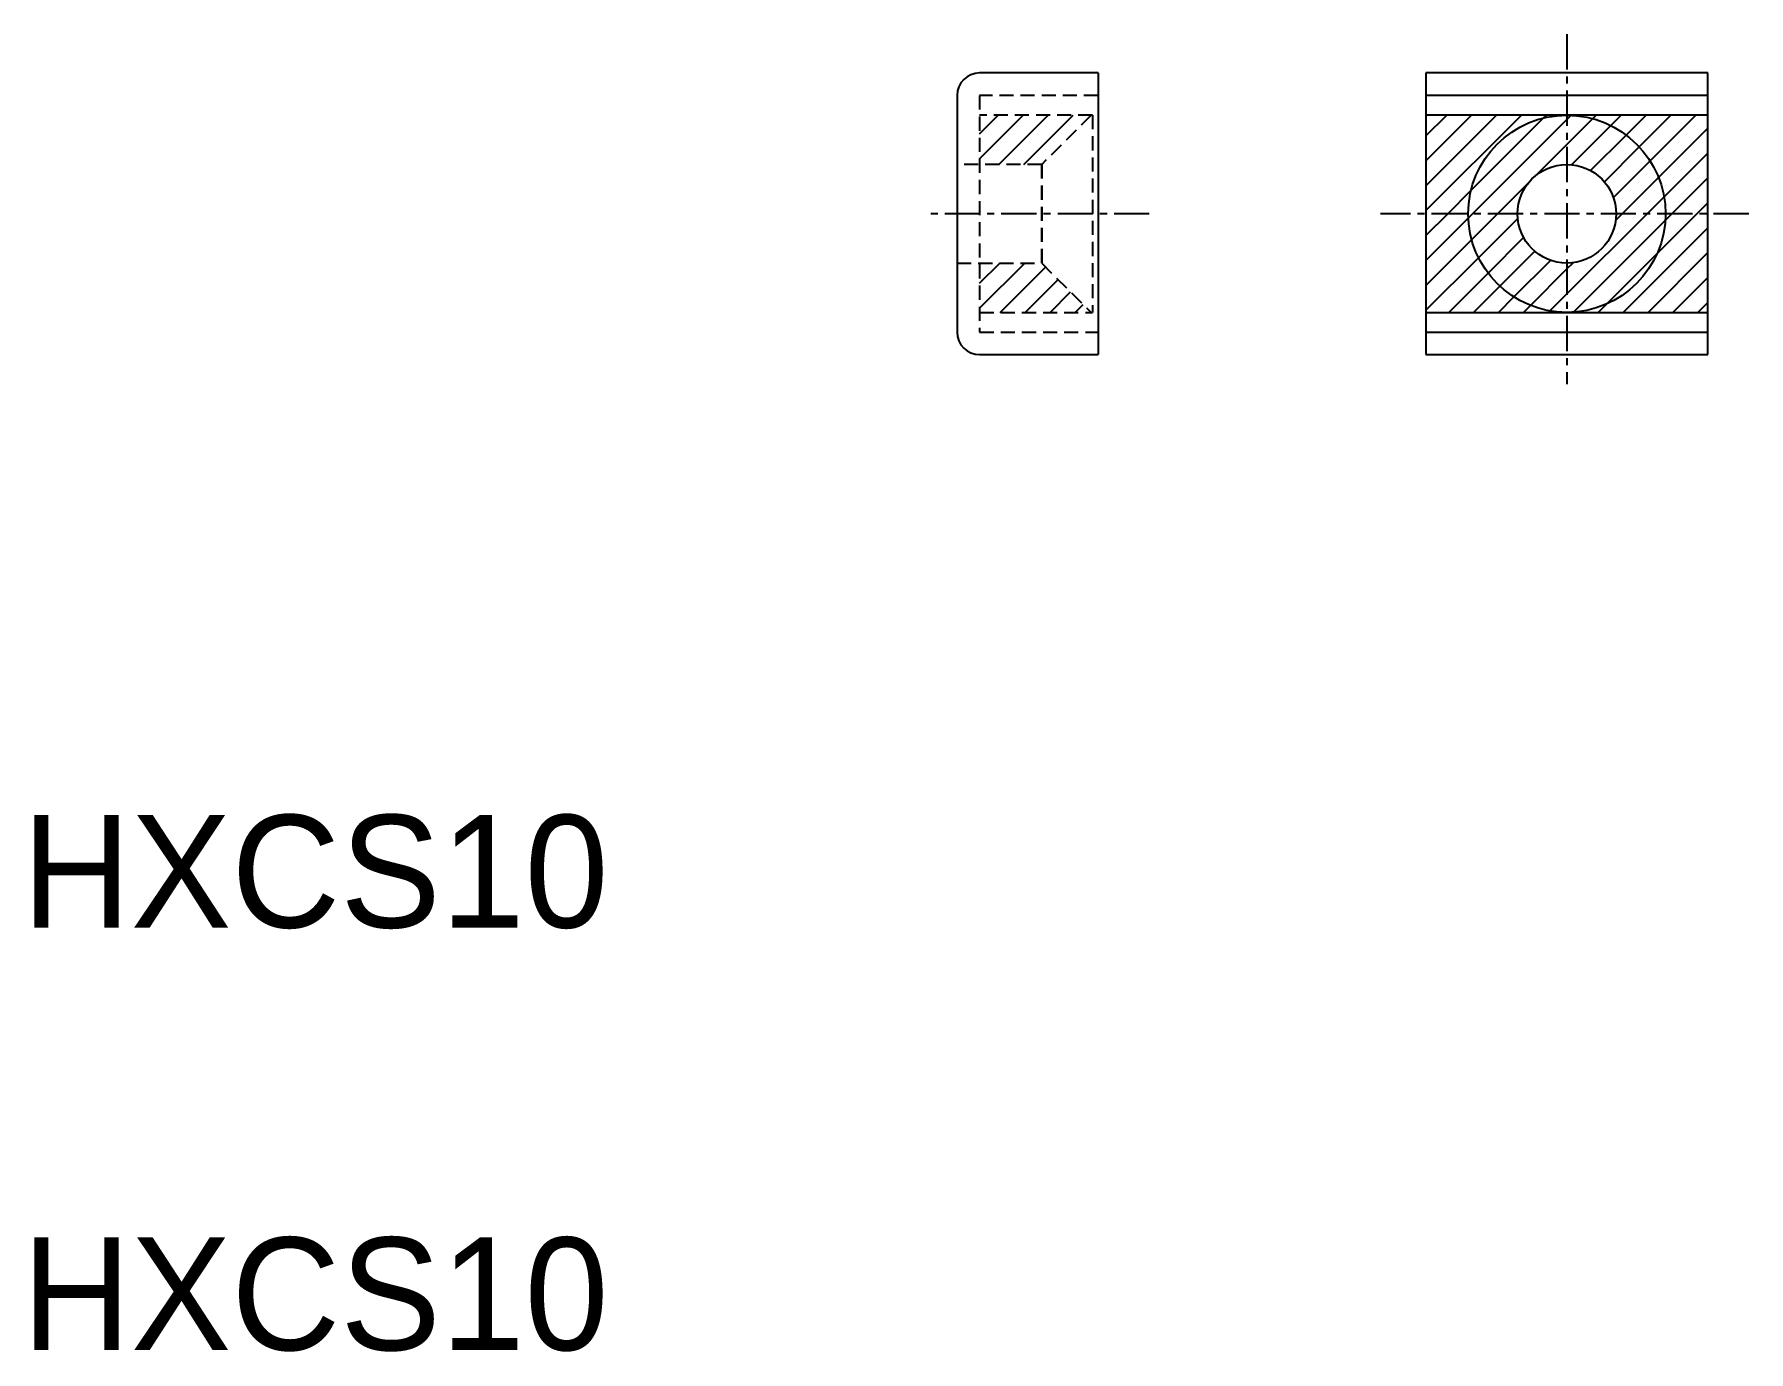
# Model space of a CAD drawing. Extents: x 303.4 to 364.2, y 197.4 to 244.1.
import ezdxf

# ---------------------------------------------------------------- set-up
doc = ezdxf.new("R2010")
doc.units = 0
doc.linetypes.add('CENTER', pattern=[2, 1.25, -0.25, 0.25, -0.25])
doc.linetypes.add('DASHED', pattern=[0.75, 0.5, -0.25])
doc.layers.get('0').update_dxf_attribs({"linetype": 'CONTINUOUS'})
doc.layers.add('CENTER', color=1, linetype='CENTER')

# ---------------------------------------------------------------- blocks, each defined once
blk = doc.blocks.new('*X13')
at = {"color": 0, "linetype": 'CONTINUOUS'}
for p, q in [((352.791, 237.887), (356.181, 241.276)), ((352.791, 238.77), (355.297, 241.276)), ((352.791, 239.654), (354.413, 241.276)), ((352.791, 240.538), (353.529, 241.276)), ((354.39, 238.601), (356.966, 241.177)), ((354.449, 237.776), (357.791, 241.119)), ((356.966, 241.177), (357.065, 241.276)), ((357.791, 241.119), (357.945, 241.273)), ((357.791, 240.235), (358.71, 241.153)), ((357.945, 241.273), (357.949, 241.276)), ((357.958, 239.518), (359.35, 240.91)), ((358.71, 241.153), (358.832, 241.276)), ((359.35, 240.91), (359.716, 241.276)), ((359.896, 240.572), (360.6, 241.276)), ((360.361, 240.153), (361.484, 241.276)), ((360.745, 239.653), (362.368, 241.276)), ((358.634, 239.31), (359.896, 240.572)), ((361.044, 239.068), (362.791, 240.816)), ((356.702, 239.145), (357.791, 240.235)), ((359.121, 238.913), (360.361, 240.153)), ((359.444, 238.352), (360.745, 239.653)), ((361.239, 238.379), (362.791, 239.932)), ((359.752, 237.776), (361.044, 239.068)), ((361.52, 237.776), (362.791, 239.048)), ((353.565, 237.776), (354.39, 238.601)), ((355.332, 237.776), (356.422, 238.866)), ((360.636, 237.776), (361.239, 238.379)), ((362.403, 237.776), (362.791, 238.164)), ((352.791, 237.003), (353.565, 237.776)), ((352.791, 236.119), (354.295, 237.622)), ((354.295, 237.622), (354.449, 237.776)), ((354.414, 236.858), (355.332, 237.776)), ((354.658, 236.217), (356.049, 237.609)), ((357.791, 234.932), (360.636, 237.776)), ((358.028, 234.284), (361.283, 237.54)), ((359.527, 237.551), (359.752, 237.776)), ((359.787, 234.276), (362.791, 237.28)), ((360.996, 236.368), (362.403, 237.776)), ((361.283, 237.54), (361.52, 237.776)), ((352.791, 235.235), (354.414, 236.858)), ((354.995, 235.671), (356.258, 236.933)), ((352.791, 234.351), (354.658, 236.217)), ((355.415, 235.207), (356.654, 236.446)), ((355.914, 234.822), (357.215, 236.123)), ((357.791, 235.816), (358.016, 236.04)), ((359.199, 234.571), (360.996, 236.368)), ((360.671, 234.276), (362.791, 236.396)), ((353.6, 234.276), (354.995, 235.671)), ((356.499, 234.523), (357.791, 235.816)), ((361.555, 234.276), (362.791, 235.512)), ((354.484, 234.276), (355.415, 235.207)), ((355.368, 234.276), (355.914, 234.822)), ((357.188, 234.328), (357.791, 234.932)), ((356.252, 234.276), (356.499, 234.523)), ((357.136, 234.276), (357.188, 234.328)), ((358.02, 234.276), (358.028, 234.284)), ((358.903, 234.276), (359.199, 234.571)), ((362.439, 234.276), (362.791, 234.628))]:
    blk.add_line(p, q, dxfattribs=at)
blk = doc.blocks.new('*X14')
at = {"color": 0, "linetype": 'CONTINUOUS'}
for p, q in [((336.958, 239.731), (338.503, 241.276)), ((336.958, 240.615), (337.619, 241.276)), ((337.637, 239.526), (339.387, 241.276)), ((338.521, 239.526), (340.271, 241.276)), ((336.958, 234.428), (338.556, 236.026)), ((336.958, 235.312), (337.673, 236.026)), ((337.69, 234.276), (339.299, 235.885)), ((338.574, 234.276), (339.741, 235.443)), ((339.458, 234.276), (340.183, 235.001)), ((340.342, 234.276), (340.625, 234.559))]:
    blk.add_line(p, q, dxfattribs=at)

msp = doc.modelspace()

# ---------------------------------------------------------------- linework, layer by layer
at = {"color": 7, "linetype": 'CONTINUOUS'}
for p, q in [((341.158, 242.776), (336.958, 242.776)), ((341.158, 242.776), (341.158, 232.776)), ((352.791, 242.776), (352.791, 232.776)), ((362.791, 242.776), (352.791, 242.776)), ((362.791, 232.776), (362.791, 242.776)), ((336.158, 241.976), (336.158, 233.576)), ((336.158, 241.976), (336.158, 233.576)), ((362.791, 241.976), (352.791, 241.976)), ((362.791, 241.276), (352.791, 241.276)), ((352.791, 234.276), (362.791, 234.276)), ((352.791, 233.576), (362.791, 233.576)), ((336.958, 232.776), (341.158, 232.776)), ((352.791, 232.776), (362.791, 232.776))]:
    msp.add_line(p, q, dxfattribs=at)
at = {"color": 3, "linetype": 'DASHED'}
for p, q in [((341.158, 241.976), (336.958, 241.976)), ((336.958, 241.976), (336.958, 233.576)), ((340.958, 241.276), (336.958, 241.276)), ((340.909, 241.276), (339.158, 239.526)), ((340.958, 241.276), (340.958, 234.276)), ((339.158, 239.526), (336.158, 239.526)), ((339.158, 236.026), (339.158, 239.526)), ((339.158, 239.526), (339.158, 236.026)), ((339.158, 236.026), (339.158, 239.526)), ((336.158, 236.026), (339.158, 236.026)), ((339.158, 236.026), (340.909, 234.276)), ((336.958, 234.276), (340.958, 234.276)), ((336.958, 233.576), (341.158, 233.576))]:
    msp.add_line(p, q, dxfattribs=at)
at = {"color": 7, "linetype": 'CONTINUOUS'}
for radius in [3.5, 1.75]:
    msp.add_circle((357.791, 237.776), radius, dxfattribs=at)
for centre, start, end in [((336.958, 241.976), 90, 180), ((336.958, 233.576), 180, 270)]:
    msp.add_arc(centre, 0.8, start, end, dxfattribs=at)
at = {"layer": 'CENTER', "color": 1, "linetype": 'CENTER'}
for p, q in [((357.791, 244.149), (357.791, 231.732)), ((342.976, 237.776), (334.976, 237.776)), ((364.243, 237.776), (351.175, 237.776))]:
    msp.add_line(p, q, dxfattribs=at)

# ---------------------------------------------------------------- block references
at = {"color": 3, "linetype": 'CONTINUOUS'}
for name in ['*X14', '*X13']:
    msp.add_blockref(name, (0, 0), dxfattribs=at)

# ---------------------------------------------------------------- texts
at = {"color": 7, "linetype": 'CONTINUOUS'}
for p in [(302.979, 212.434), (302.979, 197.434)]:
    msp.add_text('HXCS10', height=4, dxfattribs=at).set_placement(p)

doc.saveas('drawing.dxf')
